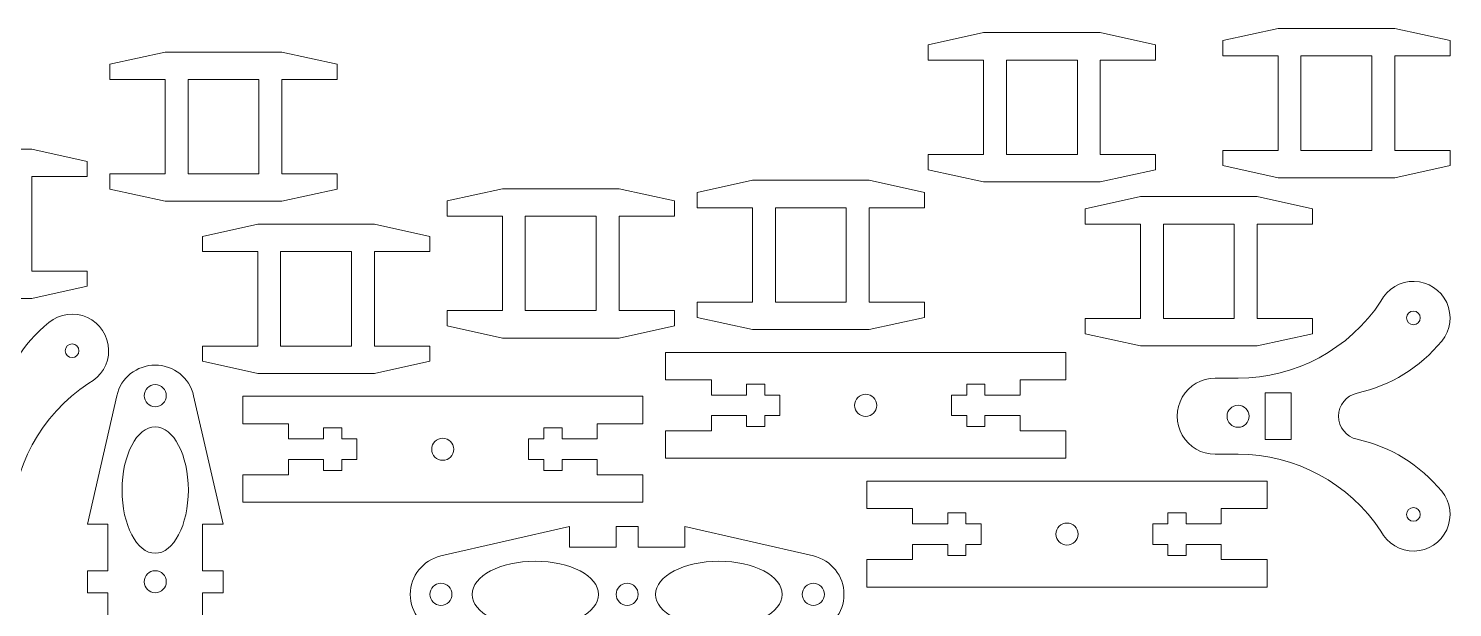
# Model space of a CAD drawing. Header units: millimetres. Extents: x 15 to 485, y 15 to 380.
# Drawn here: x 298.5 to 485.3, y 304.1 to 380.2 of the extents above; entities that cross this region are included whole.
import ezdxf

# ---------------------------------------------------------------- set-up
doc = ezdxf.new("R2010")
doc.units = ezdxf.units.MM
doc.header["$MEASUREMENT"] = 0
doc.layers.add('Sheet 1-1-1706191711-01', color=6, linetype='Continuous', true_color=0xff00ff)

msp = doc.modelspace()

# ---------------------------------------------------------------- linework, layer by layer
at = {"layer": 'Sheet 1-1-1706191711-01', "color": 18, "lineweight": 15, "true_color": 0x000000}
for points in [[(423.79, 379.61), (423.79, 379.61), (416.53, 378.01), (416.53, 378.01)], [(439.09, 379.61), (439.09, 379.61), (423.79, 379.61), (423.79, 379.61)], [(446.35, 378.01), (446.35, 378.01), (439.09, 379.61), (439.09, 379.61)], [(462.43, 380.16), (462.43, 380.16), (455.17, 378.56), (455.17, 378.56)], [(477.73, 380.16), (477.73, 380.16), (462.43, 380.16), (462.43, 380.16)], [(484.99, 378.56), (484.99, 378.56), (477.73, 380.16), (477.73, 380.16)], [(416.53, 378.01), (416.53, 378.01), (416.53, 376.01), (416.53, 376.01)], [(446.35, 376.01), (446.35, 376.01), (446.35, 378.01), (446.35, 378.01)], [(455.17, 378.56), (455.17, 378.56), (455.17, 376.56), (455.17, 376.56)], [(484.99, 376.56), (484.99, 376.56), (484.99, 378.56), (484.99, 378.56)], [(316.41, 377.07), (316.41, 377.07), (309.15, 375.47), (309.15, 375.47)], [(331.71, 377.07), (331.71, 377.07), (316.41, 377.07), (316.41, 377.07)], [(338.97, 375.47), (338.97, 375.47), (331.71, 377.07), (331.71, 377.07)], [(416.53, 376.01), (416.53, 376.01), (423.79, 376.01), (423.79, 376.01)], [(423.79, 376.01), (423.79, 376.01), (423.79, 363.61), (423.79, 363.61)], [(436.09, 376.01), (436.09, 376.01), (426.79, 376.01), (426.79, 376.01)], [(426.79, 376.01), (426.79, 376.01), (426.79, 363.61), (426.79, 363.61)], [(436.09, 363.61), (436.09, 363.61), (436.09, 376.01), (436.09, 376.01)], [(439.09, 363.61), (439.09, 363.61), (439.09, 376.01), (439.09, 376.01)], [(439.09, 376.01), (439.09, 376.01), (446.35, 376.01), (446.35, 376.01)], [(455.17, 376.56), (455.17, 376.56), (462.43, 376.56), (462.43, 376.56)], [(462.43, 376.56), (462.43, 376.56), (462.43, 364.16), (462.43, 364.16)], [(474.73, 376.56), (474.73, 376.56), (465.43, 376.56), (465.43, 376.56)], [(465.43, 376.56), (465.43, 376.56), (465.43, 364.16), (465.43, 364.16)], [(474.73, 364.16), (474.73, 364.16), (474.73, 376.56), (474.73, 376.56)], [(477.73, 364.16), (477.73, 364.16), (477.73, 376.56), (477.73, 376.56)], [(477.73, 376.56), (477.73, 376.56), (484.99, 376.56), (484.99, 376.56)], [(309.15, 375.47), (309.15, 375.47), (309.15, 373.47), (309.15, 373.47)], [(338.97, 373.47), (338.97, 373.47), (338.97, 375.47), (338.97, 375.47)], [(309.15, 373.47), (309.15, 373.47), (316.41, 373.47), (316.41, 373.47)], [(316.41, 373.47), (316.41, 373.47), (316.41, 361.07), (316.41, 361.07)], [(328.71, 373.47), (328.71, 373.47), (319.41, 373.47), (319.41, 373.47)], [(319.41, 373.47), (319.41, 373.47), (319.41, 361.07), (319.41, 361.07)], [(328.71, 361.07), (328.71, 361.07), (328.71, 373.47), (328.71, 373.47)], [(331.71, 361.07), (331.71, 361.07), (331.71, 373.47), (331.71, 373.47)], [(331.71, 373.47), (331.71, 373.47), (338.97, 373.47), (338.97, 373.47)], [(298.89, 364.31), (298.89, 364.31), (283.59, 364.31), (283.59, 364.31)], [(306.15, 362.71), (306.15, 362.71), (298.89, 364.31), (298.89, 364.31)], [(306.15, 360.71), (306.15, 360.71), (306.15, 362.71), (306.15, 362.71)], [(423.79, 363.61), (423.79, 363.61), (416.53, 363.61), (416.53, 363.61)], [(416.53, 363.61), (416.53, 363.61), (416.53, 361.61), (416.53, 361.61)], [(426.79, 363.61), (426.79, 363.61), (436.09, 363.61), (436.09, 363.61)], [(446.35, 363.61), (446.35, 363.61), (439.09, 363.61), (439.09, 363.61)], [(446.35, 361.61), (446.35, 361.61), (446.35, 363.61), (446.35, 363.61)], [(462.43, 364.16), (462.43, 364.16), (455.17, 364.16), (455.17, 364.16)], [(455.17, 364.16), (455.17, 364.16), (455.17, 362.16), (455.17, 362.16)], [(465.43, 364.16), (465.43, 364.16), (474.73, 364.16), (474.73, 364.16)], [(484.99, 364.16), (484.99, 364.16), (477.73, 364.16), (477.73, 364.16)], [(484.99, 362.16), (484.99, 362.16), (484.99, 364.16), (484.99, 364.16)], [(298.89, 348.31), (298.89, 348.31), (298.89, 360.71), (298.89, 360.71)], [(298.89, 360.71), (298.89, 360.71), (306.15, 360.71), (306.15, 360.71)], [(316.41, 361.07), (316.41, 361.07), (309.15, 361.07), (309.15, 361.07)], [(309.15, 361.07), (309.15, 361.07), (309.15, 359.07), (309.15, 359.07)], [(319.41, 361.07), (319.41, 361.07), (328.71, 361.07), (328.71, 361.07)], [(338.97, 361.07), (338.97, 361.07), (331.71, 361.07), (331.71, 361.07)], [(338.97, 359.07), (338.97, 359.07), (338.97, 361.07), (338.97, 361.07)], [(416.53, 361.61), (416.53, 361.61), (423.79, 360.01), (423.79, 360.01)], [(439.09, 360.01), (439.09, 360.01), (446.35, 361.61), (446.35, 361.61)], [(455.17, 362.16), (455.17, 362.16), (462.43, 360.56), (462.43, 360.56)], [(477.73, 360.56), (477.73, 360.56), (484.99, 362.16), (484.99, 362.16)], [(309.15, 359.07), (309.15, 359.07), (316.41, 357.47), (316.41, 357.47)], [(331.71, 357.47), (331.71, 357.47), (338.97, 359.07), (338.97, 359.07)], [(360.65, 359.12), (360.65, 359.12), (353.39, 357.52), (353.39, 357.52)], [(375.95, 359.12), (375.95, 359.12), (360.65, 359.12), (360.65, 359.12)], [(383.21, 357.52), (383.21, 357.52), (375.95, 359.12), (375.95, 359.12)], [(393.47, 360.23), (393.47, 360.23), (386.21, 358.63), (386.21, 358.63)], [(408.77, 360.23), (408.77, 360.23), (393.47, 360.23), (393.47, 360.23)], [(416.03, 358.63), (416.03, 358.63), (408.77, 360.23), (408.77, 360.23)], [(423.79, 360.01), (423.79, 360.01), (439.09, 360.01), (439.09, 360.01)], [(462.43, 360.56), (462.43, 360.56), (477.73, 360.56), (477.73, 360.56)], [(316.41, 357.47), (316.41, 357.47), (331.71, 357.47), (331.71, 357.47)], [(353.39, 357.52), (353.39, 357.52), (353.39, 355.52), (353.39, 355.52)], [(383.21, 355.52), (383.21, 355.52), (383.21, 357.52), (383.21, 357.52)], [(386.21, 358.63), (386.21, 358.63), (386.21, 356.63), (386.21, 356.63)], [(416.03, 356.63), (416.03, 356.63), (416.03, 358.63), (416.03, 358.63)], [(444.38, 358.08), (444.38, 358.08), (437.12, 356.48), (437.12, 356.48)], [(459.68, 358.08), (459.68, 358.08), (444.38, 358.08), (444.38, 358.08)], [(466.94, 356.48), (466.94, 356.48), (459.68, 358.08), (459.68, 358.08)], [(353.39, 355.52), (353.39, 355.52), (360.65, 355.52), (360.65, 355.52)], [(360.65, 355.52), (360.65, 355.52), (360.65, 343.12), (360.65, 343.12)], [(372.95, 355.52), (372.95, 355.52), (363.65, 355.52), (363.65, 355.52)], [(363.65, 355.52), (363.65, 355.52), (363.65, 343.12), (363.65, 343.12)], [(372.95, 343.12), (372.95, 343.12), (372.95, 355.52), (372.95, 355.52)], [(375.95, 343.12), (375.95, 343.12), (375.95, 355.52), (375.95, 355.52)], [(375.95, 355.52), (375.95, 355.52), (383.21, 355.52), (383.21, 355.52)], [(386.21, 356.63), (386.21, 356.63), (393.47, 356.63), (393.47, 356.63)], [(393.47, 356.63), (393.47, 356.63), (393.47, 344.23), (393.47, 344.23)], [(405.77, 356.63), (405.77, 356.63), (396.47, 356.63), (396.47, 356.63)], [(396.47, 356.63), (396.47, 356.63), (396.47, 344.23), (396.47, 344.23)], [(405.77, 344.23), (405.77, 344.23), (405.77, 356.63), (405.77, 356.63)], [(408.77, 344.23), (408.77, 344.23), (408.77, 356.63), (408.77, 356.63)], [(408.77, 356.63), (408.77, 356.63), (416.03, 356.63), (416.03, 356.63)], [(437.12, 356.48), (437.12, 356.48), (437.12, 354.48), (437.12, 354.48)], [(466.94, 354.48), (466.94, 354.48), (466.94, 356.48), (466.94, 356.48)], [(328.55, 354.47), (328.55, 354.47), (321.29, 352.87), (321.29, 352.87)], [(343.85, 354.47), (343.85, 354.47), (328.55, 354.47), (328.55, 354.47)], [(351.11, 352.87), (351.11, 352.87), (343.85, 354.47), (343.85, 354.47)], [(437.12, 354.48), (437.12, 354.48), (444.38, 354.48), (444.38, 354.48)], [(444.38, 354.48), (444.38, 354.48), (444.38, 342.08), (444.38, 342.08)], [(456.68, 354.48), (456.68, 354.48), (447.38, 354.48), (447.38, 354.48)], [(447.38, 354.48), (447.38, 354.48), (447.38, 342.08), (447.38, 342.08)], [(456.68, 342.08), (456.68, 342.08), (456.68, 354.48), (456.68, 354.48)], [(459.68, 342.08), (459.68, 342.08), (459.68, 354.48), (459.68, 354.48)], [(459.68, 354.48), (459.68, 354.48), (466.94, 354.48), (466.94, 354.48)], [(321.29, 352.87), (321.29, 352.87), (321.29, 350.87), (321.29, 350.87)], [(351.11, 350.87), (351.11, 350.87), (351.11, 352.87), (351.11, 352.87)], [(321.29, 350.87), (321.29, 350.87), (328.55, 350.87), (328.55, 350.87)], [(328.55, 350.87), (328.55, 350.87), (328.55, 338.47), (328.55, 338.47)], [(340.85, 350.87), (340.85, 350.87), (331.55, 350.87), (331.55, 350.87)], [(331.55, 350.87), (331.55, 350.87), (331.55, 338.47), (331.55, 338.47)], [(340.85, 338.47), (340.85, 338.47), (340.85, 350.87), (340.85, 350.87)], [(343.85, 338.47), (343.85, 338.47), (343.85, 350.87), (343.85, 350.87)], [(343.85, 350.87), (343.85, 350.87), (351.11, 350.87), (351.11, 350.87)], [(306.15, 348.31), (306.15, 348.31), (298.89, 348.31), (298.89, 348.31)], [(306.15, 346.31), (306.15, 346.31), (306.15, 348.31), (306.15, 348.31)], [(298.89, 344.71), (298.89, 344.71), (306.15, 346.31), (306.15, 346.31)], [(283.59, 344.71), (283.59, 344.71), (298.89, 344.71), (298.89, 344.71)], [(393.47, 344.23), (393.47, 344.23), (386.21, 344.23), (386.21, 344.23)], [(386.21, 344.23), (386.21, 344.23), (386.21, 342.23), (386.21, 342.23)], [(396.47, 344.23), (396.47, 344.23), (405.77, 344.23), (405.77, 344.23)], [(416.03, 344.23), (416.03, 344.23), (408.77, 344.23), (408.77, 344.23)], [(416.03, 342.23), (416.03, 342.23), (416.03, 344.23), (416.03, 344.23)], [(475.92, 344.35), (471.77, 338.05), (464.73, 334.26), (457.19, 334.26)], [(360.65, 343.12), (360.65, 343.12), (353.39, 343.12), (353.39, 343.12)], [(353.39, 343.12), (353.39, 343.12), (353.39, 341.12), (353.39, 341.12)], [(363.65, 343.12), (363.65, 343.12), (372.95, 343.12), (372.95, 343.12)], [(383.21, 343.12), (383.21, 343.12), (375.95, 343.12), (375.95, 343.12)], [(383.21, 341.12), (383.21, 341.12), (383.21, 343.12), (383.21, 343.12)], [(386.21, 342.23), (386.21, 342.23), (393.47, 340.63), (393.47, 340.63)], [(408.77, 340.63), (408.77, 340.63), (416.03, 342.23), (416.03, 342.23)], [(444.38, 342.08), (444.38, 342.08), (437.12, 342.08), (437.12, 342.08)], [(437.12, 342.08), (437.12, 342.08), (437.12, 340.08), (437.12, 340.08)], [(447.38, 342.08), (447.38, 342.08), (456.68, 342.08), (456.68, 342.08)], [(466.94, 342.08), (466.94, 342.08), (459.68, 342.08), (459.68, 342.08)], [(466.94, 340.08), (466.94, 340.08), (466.94, 342.08), (466.94, 342.08)], [(301.14, 341.57), (297.68, 338.74), (295.27, 334.83), (294.31, 330.46)], [(353.39, 341.12), (353.39, 341.12), (360.65, 339.52), (360.65, 339.52)], [(375.95, 339.52), (375.95, 339.52), (383.21, 341.12), (383.21, 341.12)], [(393.47, 340.63), (393.47, 340.63), (408.77, 340.63), (408.77, 340.63)], [(437.12, 340.08), (437.12, 340.08), (444.38, 338.48), (444.38, 338.48)], [(459.68, 338.48), (459.68, 338.48), (466.94, 340.08), (466.94, 340.08)], [(328.55, 338.47), (328.55, 338.47), (321.29, 338.47), (321.29, 338.47)], [(321.29, 338.47), (321.29, 338.47), (321.29, 336.47), (321.29, 336.47)], [(331.55, 338.47), (331.55, 338.47), (340.85, 338.47), (340.85, 338.47)], [(351.11, 338.47), (351.11, 338.47), (343.85, 338.47), (343.85, 338.47)], [(351.11, 336.47), (351.11, 336.47), (351.11, 338.47), (351.11, 338.47)], [(360.65, 339.52), (360.65, 339.52), (375.95, 339.52), (375.95, 339.52)], [(444.38, 338.48), (444.38, 338.48), (459.68, 338.48), (459.68, 338.48)], [(472.79, 332.29), (477.16, 333.25), (481.07, 335.66), (483.9, 339.12)], [(321.29, 336.47), (321.29, 336.47), (328.55, 334.87), (328.55, 334.87)], [(343.85, 334.87), (343.85, 334.87), (351.11, 336.47), (351.11, 336.47)], [(434.57, 337.63), (434.57, 337.63), (382.07, 337.63), (382.07, 337.63)], [(382.07, 337.63), (382.07, 337.63), (382.07, 334.03), (382.07, 334.03)], [(434.57, 334.03), (434.57, 334.03), (434.57, 337.63), (434.57, 337.63)], [(328.55, 334.87), (328.55, 334.87), (343.85, 334.87), (343.85, 334.87)], [(296.28, 314.86), (296.28, 322.4), (300.07, 329.44), (306.37, 333.59)], [(382.07, 334.03), (382.07, 334.03), (388.07, 334.03), (388.07, 334.03)], [(388.07, 334.03), (388.07, 334.03), (388.07, 332.03), (388.07, 332.03)], [(392.67, 332.03), (392.67, 332.03), (392.67, 333.47), (392.67, 333.47)], [(392.67, 333.47), (392.67, 333.47), (395.07, 333.47), (395.07, 333.47)], [(395.07, 333.47), (395.07, 333.47), (395.07, 332.03), (395.07, 332.03)], [(421.57, 332.03), (421.57, 332.03), (421.57, 333.47), (421.57, 333.47)], [(421.57, 333.47), (421.57, 333.47), (423.97, 333.47), (423.97, 333.47)], [(423.97, 333.47), (423.97, 333.47), (423.97, 332.03), (423.97, 332.03)], [(428.57, 332.03), (428.57, 332.03), (428.57, 334.03), (428.57, 334.03)], [(428.57, 334.03), (428.57, 334.03), (434.57, 334.03), (434.57, 334.03)], [(457.19, 334.26), (457.19, 334.26), (454.19, 334.26), (454.19, 334.26)], [(310.05, 331.95), (310.05, 331.95), (306.19, 315.07), (306.19, 315.07)], [(323.99, 315.07), (323.99, 315.07), (320.13, 331.95), (320.13, 331.95)], [(379.07, 331.87), (379.07, 331.87), (326.57, 331.87), (326.57, 331.87)], [(326.57, 331.87), (326.57, 331.87), (326.57, 328.27), (326.57, 328.27)], [(379.07, 328.27), (379.07, 328.27), (379.07, 331.87), (379.07, 331.87)], [(388.07, 332.03), (388.07, 332.03), (392.67, 332.03), (392.67, 332.03)], [(395.07, 332.03), (395.07, 332.03), (397.07, 332.03), (397.07, 332.03)], [(397.07, 332.03), (397.07, 332.03), (397.07, 329.33), (397.07, 329.33)], [(419.57, 329.33), (419.57, 329.33), (419.57, 332.03), (419.57, 332.03)], [(419.57, 332.03), (419.57, 332.03), (421.57, 332.03), (421.57, 332.03)], [(423.97, 332.03), (423.97, 332.03), (428.57, 332.03), (428.57, 332.03)], [(464.14, 332.34), (464.14, 332.34), (460.74, 332.34), (460.74, 332.34)], [(460.74, 332.34), (460.74, 332.34), (460.74, 326.18), (460.74, 326.18)], [(464.14, 326.18), (464.14, 326.18), (464.14, 332.34), (464.14, 332.34)], [(392.67, 329.33), (392.67, 329.33), (388.07, 329.33), (388.07, 329.33)], [(388.07, 329.33), (388.07, 329.33), (388.07, 327.33), (388.07, 327.33)], [(392.67, 327.89), (392.67, 327.89), (392.67, 329.33), (392.67, 329.33)], [(397.07, 329.33), (397.07, 329.33), (395.07, 329.33), (395.07, 329.33)], [(395.07, 329.33), (395.07, 329.33), (395.07, 327.89), (395.07, 327.89)], [(421.57, 329.33), (421.57, 329.33), (419.57, 329.33), (419.57, 329.33)], [(421.57, 327.89), (421.57, 327.89), (421.57, 329.33), (421.57, 329.33)], [(428.57, 329.33), (428.57, 329.33), (423.97, 329.33), (423.97, 329.33)], [(423.97, 329.33), (423.97, 329.33), (423.97, 327.89), (423.97, 327.89)], [(428.57, 327.33), (428.57, 327.33), (428.57, 329.33), (428.57, 329.33)], [(326.57, 328.27), (326.57, 328.27), (332.57, 328.27), (332.57, 328.27)], [(332.57, 328.27), (332.57, 328.27), (332.57, 326.27), (332.57, 326.27)], [(337.17, 326.27), (337.17, 326.27), (337.17, 327.71), (337.17, 327.71)], [(337.17, 327.71), (337.17, 327.71), (339.57, 327.71), (339.57, 327.71)], [(339.57, 327.71), (339.57, 327.71), (339.57, 326.27), (339.57, 326.27)], [(366.07, 326.27), (366.07, 326.27), (366.07, 327.71), (366.07, 327.71)], [(366.07, 327.71), (366.07, 327.71), (368.47, 327.71), (368.47, 327.71)], [(368.47, 327.71), (368.47, 327.71), (368.47, 326.27), (368.47, 326.27)], [(373.07, 326.27), (373.07, 326.27), (373.07, 328.27), (373.07, 328.27)], [(373.07, 328.27), (373.07, 328.27), (379.07, 328.27), (379.07, 328.27)], [(388.07, 327.33), (388.07, 327.33), (382.07, 327.33), (382.07, 327.33)], [(382.07, 327.33), (382.07, 327.33), (382.07, 323.73), (382.07, 323.73)], [(395.07, 327.89), (395.07, 327.89), (392.67, 327.89), (392.67, 327.89)], [(423.97, 327.89), (423.97, 327.89), (421.57, 327.89), (421.57, 327.89)], [(434.57, 327.33), (434.57, 327.33), (428.57, 327.33), (428.57, 327.33)], [(434.57, 323.73), (434.57, 323.73), (434.57, 327.33), (434.57, 327.33)], [(332.57, 326.27), (332.57, 326.27), (337.17, 326.27), (337.17, 326.27)], [(339.57, 326.27), (339.57, 326.27), (341.57, 326.27), (341.57, 326.27)], [(341.57, 326.27), (341.57, 326.27), (341.57, 323.57), (341.57, 323.57)], [(364.07, 323.57), (364.07, 323.57), (364.07, 326.27), (364.07, 326.27)], [(364.07, 326.27), (364.07, 326.27), (366.07, 326.27), (366.07, 326.27)], [(368.47, 326.27), (368.47, 326.27), (373.07, 326.27), (373.07, 326.27)], [(460.74, 326.18), (460.74, 326.18), (464.14, 326.18), (464.14, 326.18)], [(483.9, 319.4), (481.07, 322.86), (477.16, 325.27), (472.79, 326.23)], [(337.17, 323.57), (337.17, 323.57), (332.57, 323.57), (332.57, 323.57)], [(332.57, 323.57), (332.57, 323.57), (332.57, 321.57), (332.57, 321.57)], [(337.17, 322.13), (337.17, 322.13), (337.17, 323.57), (337.17, 323.57)], [(341.57, 323.57), (341.57, 323.57), (339.57, 323.57), (339.57, 323.57)], [(339.57, 323.57), (339.57, 323.57), (339.57, 322.13), (339.57, 322.13)], [(366.07, 323.57), (366.07, 323.57), (364.07, 323.57), (364.07, 323.57)], [(366.07, 322.13), (366.07, 322.13), (366.07, 323.57), (366.07, 323.57)], [(373.07, 323.57), (373.07, 323.57), (368.47, 323.57), (368.47, 323.57)], [(368.47, 323.57), (368.47, 323.57), (368.47, 322.13), (368.47, 322.13)], [(373.07, 321.57), (373.07, 321.57), (373.07, 323.57), (373.07, 323.57)], [(382.07, 323.73), (382.07, 323.73), (434.57, 323.73), (434.57, 323.73)], [(454.19, 324.26), (454.19, 324.26), (457.19, 324.26), (457.19, 324.26)], [(457.19, 324.26), (464.73, 324.26), (471.77, 320.47), (475.92, 314.17)], [(332.57, 321.57), (332.57, 321.57), (326.57, 321.57), (326.57, 321.57)], [(326.57, 321.57), (326.57, 321.57), (326.57, 317.97), (326.57, 317.97)], [(339.57, 322.13), (339.57, 322.13), (337.17, 322.13), (337.17, 322.13)], [(368.47, 322.13), (368.47, 322.13), (366.07, 322.13), (366.07, 322.13)], [(379.07, 321.57), (379.07, 321.57), (373.07, 321.57), (373.07, 321.57)], [(379.07, 317.97), (379.07, 317.97), (379.07, 321.57), (379.07, 321.57)], [(460.98, 320.73), (460.98, 320.73), (408.48, 320.73), (408.48, 320.73)], [(408.48, 320.73), (408.48, 320.73), (408.48, 317.13), (408.48, 317.13)], [(460.98, 317.13), (460.98, 317.13), (460.98, 320.73), (460.98, 320.73)], [(326.57, 317.97), (326.57, 317.97), (379.07, 317.97), (379.07, 317.97)], [(408.48, 317.13), (408.48, 317.13), (414.48, 317.13), (414.48, 317.13)], [(414.48, 317.13), (414.48, 317.13), (414.48, 315.13), (414.48, 315.13)], [(419.08, 315.13), (419.08, 315.13), (419.08, 316.57), (419.08, 316.57)], [(419.08, 316.57), (419.08, 316.57), (421.48, 316.57), (421.48, 316.57)], [(421.48, 316.57), (421.48, 316.57), (421.48, 315.13), (421.48, 315.13)], [(447.98, 315.13), (447.98, 315.13), (447.98, 316.57), (447.98, 316.57)], [(447.98, 316.57), (447.98, 316.57), (450.38, 316.57), (450.38, 316.57)], [(450.38, 316.57), (450.38, 316.57), (450.38, 315.13), (450.38, 315.13)], [(454.98, 315.13), (454.98, 315.13), (454.98, 317.13), (454.98, 317.13)], [(454.98, 317.13), (454.98, 317.13), (460.98, 317.13), (460.98, 317.13)], [(306.19, 315.07), (306.19, 315.07), (308.89, 315.07), (308.89, 315.07)], [(308.89, 315.07), (308.89, 315.07), (308.89, 308.97), (308.89, 308.97)], [(321.29, 308.97), (321.29, 308.97), (321.29, 315.07), (321.29, 315.07)], [(321.29, 315.07), (321.29, 315.07), (323.99, 315.07), (323.99, 315.07)], [(369.47, 314.77), (369.47, 314.77), (352.58, 310.91), (352.58, 310.91)], [(369.47, 312.07), (369.47, 312.07), (369.47, 314.77), (369.47, 314.77)], [(378.47, 314.77), (378.47, 314.77), (375.57, 314.77), (375.57, 314.77)], [(375.57, 314.77), (375.57, 314.77), (375.57, 312.07), (375.57, 312.07)], [(378.47, 312.07), (378.47, 312.07), (378.47, 314.77), (378.47, 314.77)], [(401.45, 310.91), (401.45, 310.91), (384.57, 314.77), (384.57, 314.77)], [(384.57, 314.77), (384.57, 314.77), (384.57, 312.07), (384.57, 312.07)], [(414.48, 315.13), (414.48, 315.13), (419.08, 315.13), (419.08, 315.13)], [(421.48, 315.13), (421.48, 315.13), (423.48, 315.13), (423.48, 315.13)], [(423.48, 315.13), (423.48, 315.13), (423.48, 312.43), (423.48, 312.43)], [(445.98, 312.43), (445.98, 312.43), (445.98, 315.13), (445.98, 315.13)], [(445.98, 315.13), (445.98, 315.13), (447.98, 315.13), (447.98, 315.13)], [(450.38, 315.13), (450.38, 315.13), (454.98, 315.13), (454.98, 315.13)], [(375.57, 312.07), (375.57, 312.07), (369.47, 312.07), (369.47, 312.07)], [(384.57, 312.07), (384.57, 312.07), (378.47, 312.07), (378.47, 312.07)], [(419.08, 312.43), (419.08, 312.43), (414.48, 312.43), (414.48, 312.43)], [(414.48, 312.43), (414.48, 312.43), (414.48, 310.43), (414.48, 310.43)], [(419.08, 310.99), (419.08, 310.99), (419.08, 312.43), (419.08, 312.43)], [(423.48, 312.43), (423.48, 312.43), (421.48, 312.43), (421.48, 312.43)], [(421.48, 312.43), (421.48, 312.43), (421.48, 310.99), (421.48, 310.99)], [(447.98, 312.43), (447.98, 312.43), (445.98, 312.43), (445.98, 312.43)], [(447.98, 310.99), (447.98, 310.99), (447.98, 312.43), (447.98, 312.43)], [(454.98, 312.43), (454.98, 312.43), (450.38, 312.43), (450.38, 312.43)], [(450.38, 312.43), (450.38, 312.43), (450.38, 310.99), (450.38, 310.99)], [(454.98, 310.43), (454.98, 310.43), (454.98, 312.43), (454.98, 312.43)], [(414.48, 310.43), (414.48, 310.43), (408.48, 310.43), (408.48, 310.43)], [(408.48, 310.43), (408.48, 310.43), (408.48, 306.83), (408.48, 306.83)], [(421.48, 310.99), (421.48, 310.99), (419.08, 310.99), (419.08, 310.99)], [(450.38, 310.99), (450.38, 310.99), (447.98, 310.99), (447.98, 310.99)], [(460.98, 310.43), (460.98, 310.43), (454.98, 310.43), (454.98, 310.43)], [(460.98, 306.83), (460.98, 306.83), (460.98, 310.43), (460.98, 310.43)], [(308.89, 308.97), (308.89, 308.97), (306.19, 308.97), (306.19, 308.97)], [(306.19, 308.97), (306.19, 308.97), (306.19, 306.07), (306.19, 306.07)], [(323.99, 308.97), (323.99, 308.97), (321.29, 308.97), (321.29, 308.97)], [(323.99, 306.07), (323.99, 306.07), (323.99, 308.97), (323.99, 308.97)], [(408.48, 306.83), (408.48, 306.83), (460.98, 306.83), (460.98, 306.83)], [(306.19, 306.07), (306.19, 306.07), (308.89, 306.07), (308.89, 306.07)], [(308.89, 306.07), (308.89, 306.07), (308.89, 299.97), (308.89, 299.97)], [(321.29, 299.97), (321.29, 299.97), (321.29, 306.07), (321.29, 306.07)], [(321.29, 306.07), (321.29, 306.07), (323.99, 306.07), (323.99, 306.07)]]:
    msp.add_open_spline(points, degree=3, dxfattribs=at)
for points, knots in [([(483.9, 339.12), (485.07, 340.54), (485.32, 342.5), (484.55, 344.17), (483.78, 345.84), (482.13, 346.92), (480.29, 346.96), (478.46, 347), (476.76, 345.99), (475.92, 344.35)], [14, 14, 14, 14, 14.25, 14.25, 14.25, 14.5, 14.5, 14.5, 15, 15, 15, 15]), ([(306.37, 333.59), (308.01, 334.43), (309.02, 336.13), (308.98, 337.96), (308.94, 339.8), (307.86, 341.45), (306.19, 342.22), (304.52, 342.99), (302.56, 342.74), (301.14, 341.57)], [10, 10, 10, 10, 10.25, 10.25, 10.25, 10.5, 10.5, 10.5, 11, 11, 11, 11]), ([(481.09, 342.16), (481.09, 342.66), (480.69, 343.06), (480.19, 343.06), (479.69, 343.06), (479.29, 342.66), (479.29, 342.16), (479.29, 341.66), (479.69, 341.26), (480.19, 341.26), (480.69, 341.26), (481.09, 341.66), (481.09, 342.16)], [0, 0, 0, 0, 0.2, 0.2, 0.2, 0.4, 0.4, 0.4, 0.6, 0.6, 0.6, 1, 1, 1, 1]), ([(304.18, 338.76), (303.68, 338.76), (303.28, 338.36), (303.28, 337.86), (303.28, 337.36), (303.68, 336.96), (304.18, 336.96), (304.68, 336.96), (305.08, 337.36), (305.08, 337.86), (305.08, 338.36), (304.68, 338.76), (304.18, 338.76)], [0, 0, 0, 0, 0.2, 0.2, 0.2, 0.4, 0.4, 0.4, 0.6, 0.6, 0.6, 1, 1, 1, 1]), ([(320.13, 331.95), (319.6, 334.31), (317.5, 335.97), (315.09, 335.97), (312.68, 335.97), (310.58, 334.31), (310.05, 331.95)], [27, 27, 27, 27, 27.333333, 27.333333, 27.333333, 28, 28, 28, 28]), ([(316.54, 331.95), (316.54, 332.75), (315.89, 333.4), (315.09, 333.4), (314.29, 333.4), (313.64, 332.75), (313.64, 331.95), (313.64, 331.15), (314.29, 330.5), (315.09, 330.5), (315.89, 330.5), (316.54, 331.15), (316.54, 331.95)], [0, 0, 0, 0, 0.2, 0.2, 0.2, 0.4, 0.4, 0.4, 0.6, 0.6, 0.6, 1, 1, 1, 1]), ([(454.19, 334.26), (452.4, 334.26), (450.75, 333.31), (449.86, 331.76), (448.97, 330.21), (448.97, 328.31), (449.86, 326.76), (450.75, 325.21), (452.4, 324.26), (454.19, 324.26)], [17, 17, 17, 17, 17.25, 17.25, 17.25, 17.5, 17.5, 17.5, 18, 18, 18, 18]), ([(406.87, 330.68), (406.87, 329.88), (407.52, 329.23), (408.32, 329.23), (409.12, 329.23), (409.77, 329.88), (409.77, 330.68), (409.77, 331.48), (409.12, 332.13), (408.32, 332.13), (407.52, 332.13), (406.87, 331.48), (406.87, 330.68)], [0, 0, 0, 0, 0.2, 0.2, 0.2, 0.4, 0.4, 0.4, 0.6, 0.6, 0.6, 1, 1, 1, 1]), ([(472.79, 326.23), (471.37, 326.55), (470.36, 327.81), (470.36, 329.26), (470.36, 330.71), (471.37, 331.97), (472.79, 332.29)], [12, 12, 12, 12, 12.666667, 12.666667, 12.666667, 13, 13, 13, 13]), ([(458.64, 329.26), (458.64, 330.06), (457.99, 330.71), (457.19, 330.71), (456.39, 330.71), (455.74, 330.06), (455.74, 329.26), (455.74, 328.46), (456.39, 327.81), (457.19, 327.81), (457.99, 327.81), (458.64, 328.46), (458.64, 329.26)], [0, 0, 0, 0, 0.2, 0.2, 0.2, 0.4, 0.4, 0.4, 0.6, 0.6, 0.6, 1, 1, 1, 1]), ([(315.09, 327.86), (312.69, 327.86), (310.74, 324.15), (310.74, 319.56), (310.74, 314.98), (312.69, 311.26), (315.09, 311.26), (317.49, 311.26), (319.44, 314.98), (319.44, 319.56), (319.44, 324.15), (317.49, 327.86), (315.09, 327.86)], [0, 0, 0, 0, 0.2, 0.2, 0.2, 0.4, 0.4, 0.4, 0.6, 0.6, 0.6, 1, 1, 1, 1]), ([(351.37, 324.92), (351.37, 324.12), (352.02, 323.47), (352.82, 323.47), (353.62, 323.47), (354.27, 324.12), (354.27, 324.92), (354.27, 325.72), (353.62, 326.37), (352.82, 326.37), (352.02, 326.37), (351.37, 325.72), (351.37, 324.92)], [0, 0, 0, 0, 0.2, 0.2, 0.2, 0.4, 0.4, 0.4, 0.6, 0.6, 0.6, 1, 1, 1, 1]), ([(475.92, 314.17), (476.76, 312.53), (478.46, 311.52), (480.29, 311.56), (482.13, 311.6), (483.78, 312.68), (484.55, 314.35), (485.32, 316.02), (485.07, 317.98), (483.9, 319.4)], [10, 10, 10, 10, 10.25, 10.25, 10.25, 10.5, 10.5, 10.5, 11, 11, 11, 11]), ([(481.09, 316.36), (481.09, 316.86), (480.69, 317.26), (480.19, 317.26), (479.69, 317.26), (479.29, 316.86), (479.29, 316.36), (479.29, 315.86), (479.69, 315.46), (480.19, 315.46), (480.69, 315.46), (481.09, 315.86), (481.09, 316.36)], [0, 0, 0, 0, 0.2, 0.2, 0.2, 0.4, 0.4, 0.4, 0.6, 0.6, 0.6, 1, 1, 1, 1]), ([(433.28, 313.78), (433.28, 312.98), (433.93, 312.33), (434.73, 312.33), (435.53, 312.33), (436.18, 312.98), (436.18, 313.78), (436.18, 314.58), (435.53, 315.23), (434.73, 315.23), (433.93, 315.23), (433.28, 314.58), (433.28, 313.78)], [0, 0, 0, 0, 0.2, 0.2, 0.2, 0.4, 0.4, 0.4, 0.6, 0.6, 0.6, 1, 1, 1, 1]), ([(352.58, 310.91), (350.23, 310.38), (348.56, 308.28), (348.56, 305.87), (348.56, 303.46), (350.23, 301.36), (352.58, 300.83)], [27, 27, 27, 27, 27.333333, 27.333333, 27.333333, 28, 28, 28, 28]), ([(356.67, 305.87), (356.67, 303.47), (360.39, 301.52), (364.97, 301.52), (369.56, 301.52), (373.27, 303.47), (373.27, 305.87), (373.27, 308.27), (369.56, 310.22), (364.97, 310.22), (360.39, 310.22), (356.67, 308.27), (356.67, 305.87)], [0, 0, 0, 0, 0.2, 0.2, 0.2, 0.4, 0.4, 0.4, 0.6, 0.6, 0.6, 1, 1, 1, 1]), ([(397.36, 305.87), (397.36, 308.27), (393.65, 310.22), (389.06, 310.22), (384.48, 310.22), (380.76, 308.27), (380.76, 305.87), (380.76, 303.47), (384.48, 301.52), (389.06, 301.52), (393.65, 301.52), (397.36, 303.47), (397.36, 305.87)], [0, 0, 0, 0, 0.2, 0.2, 0.2, 0.4, 0.4, 0.4, 0.6, 0.6, 0.6, 1, 1, 1, 1]), ([(401.45, 300.83), (403.81, 301.36), (405.47, 303.46), (405.47, 305.87), (405.47, 308.28), (403.81, 310.38), (401.45, 310.91)], [17, 17, 17, 17, 17.333333, 17.333333, 17.333333, 18, 18, 18, 18]), ([(316.54, 307.52), (316.54, 308.32), (315.89, 308.97), (315.09, 308.97), (314.29, 308.97), (313.64, 308.32), (313.64, 307.52), (313.64, 306.72), (314.29, 306.07), (315.09, 306.07), (315.89, 306.07), (316.54, 306.72), (316.54, 307.52)], [0, 0, 0, 0, 0.2, 0.2, 0.2, 0.4, 0.4, 0.4, 0.6, 0.6, 0.6, 1, 1, 1, 1]), ([(352.58, 307.32), (351.78, 307.32), (351.13, 306.67), (351.13, 305.87), (351.13, 305.07), (351.78, 304.42), (352.58, 304.42), (353.38, 304.42), (354.03, 305.07), (354.03, 305.87), (354.03, 306.67), (353.38, 307.32), (352.58, 307.32)], [0, 0, 0, 0, 0.2, 0.2, 0.2, 0.4, 0.4, 0.4, 0.6, 0.6, 0.6, 1, 1, 1, 1]), ([(377.02, 307.32), (376.22, 307.32), (375.57, 306.67), (375.57, 305.87), (375.57, 305.07), (376.22, 304.42), (377.02, 304.42), (377.82, 304.42), (378.47, 305.07), (378.47, 305.87), (378.47, 306.67), (377.82, 307.32), (377.02, 307.32)], [0, 0, 0, 0, 0.2, 0.2, 0.2, 0.4, 0.4, 0.4, 0.6, 0.6, 0.6, 1, 1, 1, 1]), ([(401.45, 307.32), (400.65, 307.32), (400, 306.67), (400, 305.87), (400, 305.07), (400.65, 304.42), (401.45, 304.42), (402.25, 304.42), (402.9, 305.07), (402.9, 305.87), (402.9, 306.67), (402.25, 307.32), (401.45, 307.32)], [0, 0, 0, 0, 0.2, 0.2, 0.2, 0.4, 0.4, 0.4, 0.6, 0.6, 0.6, 1, 1, 1, 1])]:
    msp.add_open_spline(points, degree=3, knots=knots, dxfattribs=at)

doc.saveas('drawing.dxf')
